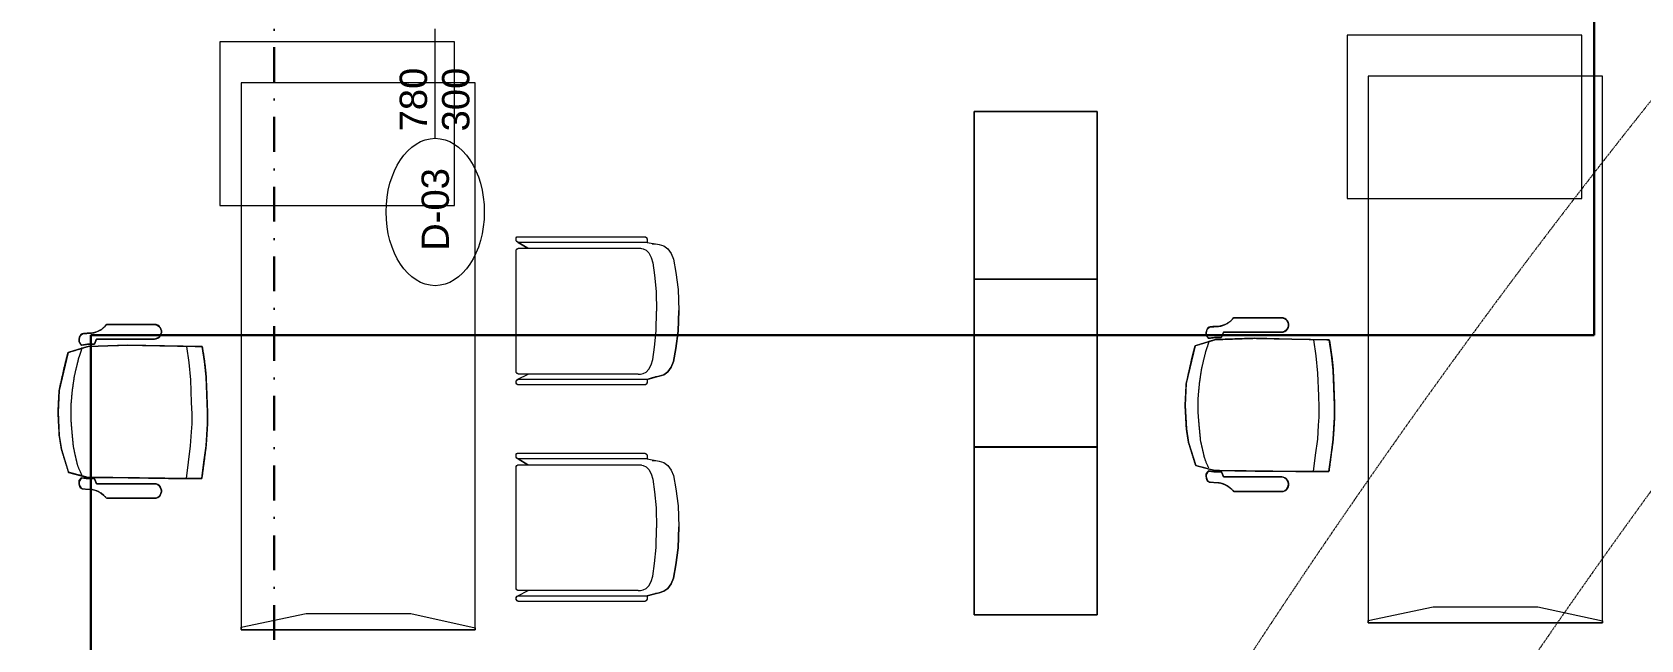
# Model space of a CAD drawing. Extents: x -1133 to 23780, y -1311 to 8245.
# Drawn here: x 1427 to 2016, y 1132 to 1354 of the extents above; entities that cross this region are included whole.
import ezdxf
from ezdxf.enums import TextEntityAlignment as Align

# ---------------------------------------------------------------- set-up
doc = ezdxf.new("R2010")
doc.units = 0
doc.header["$MEASUREMENT"] = 0
for name, pattern in [('DASHDOT', [25.4, 12.7, -6.35, 0, -6.35]), ('DOT2', [0.125, 0, -0.125]), ('HIDDEN', [0.375, 0.25, -0.125])]:
    doc.linetypes.add(name, pattern=pattern)
doc.layers.get('0').update_dxf_attribs({"color": 9, "lineweight": 9})
for name, color, linetype, lineweight in [('05', 9, 'Continuous', 9), ('10', 9, 'Continuous', 9), ('20', 9, 'DOT2', 9), ('22', 8, 'Continuous', 9), ('35', 9, 'Continuous', 9), ('40', 9, 'Continuous', 9), ('40B', 9, 'Continuous', 9), ('E-KABLO', 7, 'Continuous', 30)]:
    doc.layers.add(name, color=color, linetype=linetype, lineweight=lineweight)
doc.styles.add('Arial', font='arial.ttf', dxfattribs={"height": 2.5})

# ---------------------------------------------------------------- blocks, each defined once
blk = doc.blocks.new('0_doorno')
blk.add_lwpolyline([(4.5, 0), (12.5, 0)])
blk.add_ellipse((-0.89, 0), major_axis=(-5.39, 0), ratio=0.666667)
at = {"style": 'Arial'}
blk.add_attdef('YUKSEKLIK', text='', height=2, dxfattribs=at).set_placement((5, 12.3), align=Align.TOP_LEFT)
blk.add_attdef('KAPINO', text='', height=2, dxfattribs=at).set_placement((0, 0), align=Align.MIDDLE)
blk.add_attdef('GENISLIK', text='', height=2, dxfattribs=at).set_placement((5, -3.79), align=Align.BOTTOM_LEFT)
blk = doc.blocks.new('Group-41-1')
for p, q in [((384804.5645, 69162.035), (384804.5645, 69161.585)), ((384805.1779, 69162.035), (384804.5645, 69162.035)), ((384805.1779, 69161.585), (384805.1779, 69162.035)), ((384804.5645, 69161.585), (384805.1779, 69161.585))]:
    blk.add_line(p, q)
at = {"flags": 128}
blk.add_lwpolyline([(384804.5645, 69162.035), (384805.1779, 69162.035), (384805.1779, 69161.585), (384804.5645, 69161.585)], close=True, dxfattribs=at)
blk = doc.blocks.new('Group-42-1')
at = {"layer": '05', "color": 7}
for p in [(-1.2267, 0), (-0.6133, 0), (0, 0)]:
    blk.add_blockref('Group-41-1', p, dxfattribs=at)
blk = doc.blocks.new('Group-258-1')
at = {"linetype": 'Continuous'}
for p, q in [((384800.0983, 69164.505), (384800.0936, 69164.5084)), ((384800.71, 69164.505), (384800.7146, 69164.5084)), ((384800.2257, 69164.3995), (384800.1668, 69164.4084)), ((384800.2892, 69164.3936), (384800.2257, 69164.3995)), ((384800.3717, 69164.3904), (384800.2892, 69164.3936)), ((384800.4137, 69164.389), (384800.3717, 69164.3904)), ((384800.4502, 69164.389), (384800.4137, 69164.389)), ((384800.4792, 69164.3908), (384800.4502, 69164.389)), ((384800.5299, 69164.394), (384800.4792, 69164.3908)), ((384800.5895, 69164.4019), (384800.5299, 69164.394)), ((384800.6491, 69164.4097), (384800.5895, 69164.4019))]:
    blk.add_line(p, q, dxfattribs=at)
at = {"linetype": 'Continuous', "flags": 128}
for points in [[(384800.0862, 69164.6997), (384800.0862, 69164.6409), (384800.0862, 69164.6409)], [(384800.722, 69164.6997), (384800.722, 69164.6409), (384800.722, 69164.6409)], [(384800.0862, 69164.6409), (384800.0862, 69164.5259), (384800.0862, 69164.6409)], [(384800.1395, 69164.5259), (384800.1395, 69164.6409), (384800.1395, 69164.6409)], [(384800.6687, 69164.5259), (384800.6687, 69164.6409), (384800.6687, 69164.6409)], [(384800.722, 69164.6409), (384800.722, 69164.5259), (384800.722, 69164.6409)], [(384800.0862, 69164.5259), (384800.0862, 69164.5259), (384800.087, 69164.52)], [(384800.0862, 69164.5259), (384800.087, 69164.52), (384800.087, 69164.52)], [(384800.087, 69164.52), (384800.087, 69164.52), (384800.0892, 69164.5143)], [(384800.087, 69164.52), (384800.0892, 69164.5143), (384800.0892, 69164.5143)], [(384800.0892, 69164.5143), (384800.0892, 69164.5143), (384800.0929, 69164.5094)], [(384800.0892, 69164.5143), (384800.0936, 69164.5084), (384800.0929, 69164.5094)], [(384800.0977, 69164.5054), (384800.0977, 69164.5054), (384800.1034, 69164.5026)], [(384800.0977, 69164.5054), (384800.1034, 69164.5026), (384800.1034, 69164.5026)], [(384800.1034, 69164.5026), (384800.1034, 69164.5026), (384800.1096, 69164.5011)], [(384800.1034, 69164.5026), (384800.1096, 69164.5011), (384800.1096, 69164.5011)], [(384800.1096, 69164.5011), (384800.1096, 69164.5011), (384800.1161, 69164.5011)], [(384800.1096, 69164.5011), (384800.1161, 69164.5011), (384800.1161, 69164.5011)], [(384800.1161, 69164.5011), (384800.1161, 69164.5011), (384800.1223, 69164.5026)], [(384800.1161, 69164.5011), (384800.1223, 69164.5026), (384800.1223, 69164.5026)], [(384800.1223, 69164.5026), (384800.1223, 69164.5026), (384800.128, 69164.5054)], [(384800.1223, 69164.5026), (384800.128, 69164.5054), (384800.128, 69164.5054)], [(384800.128, 69164.5054), (384800.128, 69164.5054), (384800.1328, 69164.5094)], [(384800.128, 69164.5054), (384800.1328, 69164.5094), (384800.1328, 69164.5094)], [(384800.1328, 69164.5094), (384800.1328, 69164.5094), (384800.1365, 69164.5143)], [(384800.1328, 69164.5094), (384800.1365, 69164.5143), (384800.1365, 69164.5143)], [(384800.1365, 69164.5143), (384800.1365, 69164.5143), (384800.1387, 69164.52)], [(384800.1365, 69164.5143), (384800.1387, 69164.52), (384800.1387, 69164.52)], [(384800.1387, 69164.52), (384800.1387, 69164.52), (384800.1395, 69164.5259)], [(384800.1387, 69164.52), (384800.1395, 69164.5259), (384800.1395, 69164.5259)], [(384800.6695, 69164.52), (384800.6695, 69164.52), (384800.6687, 69164.5259)], [(384800.6695, 69164.52), (384800.6687, 69164.5259), (384800.6687, 69164.5259)], [(384800.6718, 69164.5143), (384800.6718, 69164.5143), (384800.6695, 69164.52)], [(384800.6718, 69164.5143), (384800.6695, 69164.52), (384800.6695, 69164.52)], [(384800.6754, 69164.5094), (384800.6754, 69164.5094), (384800.6718, 69164.5143)], [(384800.6754, 69164.5094), (384800.6718, 69164.5143), (384800.6718, 69164.5143)], [(384800.6802, 69164.5054), (384800.6802, 69164.5054), (384800.6754, 69164.5094)], [(384800.6802, 69164.5054), (384800.6754, 69164.5094), (384800.6754, 69164.5094)], [(384800.6859, 69164.5026), (384800.6859, 69164.5026), (384800.6802, 69164.5054)], [(384800.6859, 69164.5026), (384800.6802, 69164.5054), (384800.6802, 69164.5054)], [(384800.6922, 69164.5011), (384800.6922, 69164.5011), (384800.6859, 69164.5026)], [(384800.6922, 69164.5011), (384800.6859, 69164.5026), (384800.6859, 69164.5026)], [(384800.6986, 69164.5011), (384800.6986, 69164.5011), (384800.6922, 69164.5011)], [(384800.6986, 69164.5011), (384800.6922, 69164.5011), (384800.6922, 69164.5011)], [(384800.7048, 69164.5026), (384800.7048, 69164.5026), (384800.6986, 69164.5011)], [(384800.7048, 69164.5026), (384800.6986, 69164.5011), (384800.6986, 69164.5011)], [(384800.7105, 69164.5054), (384800.7105, 69164.5054), (384800.7048, 69164.5026)], [(384800.7105, 69164.5054), (384800.7048, 69164.5026), (384800.7048, 69164.5026)], [(384800.719, 69164.5143), (384800.7146, 69164.5084), (384800.7153, 69164.5094)], [(384800.719, 69164.5143), (384800.719, 69164.5143), (384800.7153, 69164.5094)], [(384800.7213, 69164.52), (384800.7213, 69164.52), (384800.719, 69164.5143)], [(384800.7213, 69164.52), (384800.719, 69164.5143), (384800.719, 69164.5143)], [(384800.722, 69164.5259), (384800.722, 69164.5259), (384800.7213, 69164.52)], [(384800.722, 69164.5259), (384800.7213, 69164.52), (384800.7213, 69164.52)]]:
    blk.add_lwpolyline(points, close=True, dxfattribs=at)
at = {"linetype": 'Continuous'}
for points in [[(384800.1886, 69164.8426), (384800.1775, 69164.8055), (384800.1663, 69164.7685)], [(384800.2312, 69164.8536), (384800.2099, 69164.8481), (384800.1886, 69164.8426)], [(384800.3272, 69164.8751), (384800.2792, 69164.8644), (384800.2312, 69164.8536)], [(384800.3252, 69164.8264), (384800.2999, 69164.8227), (384800.2746, 69164.8191)], [(384800.3841, 69164.8318), (384800.3546, 69164.8291), (384800.3252, 69164.8264)], [(384800.4074, 69164.8792), (384800.3673, 69164.8772), (384800.3272, 69164.8751)], [(384800.4307, 69164.8318), (384800.4074, 69164.8318), (384800.3841, 69164.8318)], [(384800.4932, 69164.8746), (384800.4503, 69164.8769), (384800.4074, 69164.8792)], [(384800.4872, 69164.8271), (384800.4589, 69164.8295), (384800.4307, 69164.8318)], [(384800.5356, 69164.8225), (384800.5114, 69164.8248), (384800.4872, 69164.8271)], [(384800.5432, 69164.8666), (384800.5182, 69164.8706), (384800.4932, 69164.8746)], [(384800.6271, 69164.8405), (384800.5851, 69164.8535), (384800.5432, 69164.8666)], [(384800.6454, 69164.7717), (384800.6363, 69164.8061), (384800.6271, 69164.8405)], [(384800.1182, 69164.7571), (384800.1184, 69164.788), (384800.1261, 69164.8013), (384800.1481, 69164.8026)], [(384800.1481, 69164.8026), (384800.1523, 69164.8031), (384800.1616, 69164.7937)], [(384800.1585, 69164.7715), (384800.1583, 69164.7588), (384800.158, 69164.7461)], [(384800.1616, 69164.7937), (384800.1601, 69164.7826), (384800.1585, 69164.7715)], [(384800.1663, 69164.7685), (384800.1639, 69164.6975), (384800.1616, 69164.6266)], [(384800.2113, 69164.8039), (384800.1911, 69164.7972), (384800.1708, 69164.7905)], [(384800.2746, 69164.8191), (384800.2429, 69164.8115), (384800.2113, 69164.8039)], [(384800.5919, 69164.8096), (384800.5638, 69164.8161), (384800.5356, 69164.8225)], [(384800.637, 69164.7924), (384800.6046, 69164.8075), (384800.5919, 69164.8096)], [(384800.6491, 69164.4746), (384800.6472, 69164.6232), (384800.6454, 69164.7717)], [(384800.6601, 69164.8026), (384800.656, 69164.8031), (384800.6466, 69164.7937)], [(384800.6466, 69164.7937), (384800.6482, 69164.7826), (384800.6497, 69164.7715)], [(384800.6497, 69164.7715), (384800.65, 69164.7588), (384800.6502, 69164.7461)], [(384800.69, 69164.7571), (384800.6898, 69164.788), (384800.6822, 69164.8013), (384800.6601, 69164.8026)], [(384800.0854, 69164.7011), (384800.1126, 69164.7212), (384800.1182, 69164.7571)], [(384800.158, 69164.7461), (384800.1488, 69164.7423), (384800.1395, 69164.7385)], [(384800.1395, 69164.7385), (384800.1395, 69164.6897), (384800.1395, 69164.6409)], [(384800.6502, 69164.7461), (384800.6595, 69164.7423), (384800.6687, 69164.7385)], [(384800.6687, 69164.7385), (384800.6687, 69164.6897), (384800.6687, 69164.6409)], [(384800.7229, 69164.7011), (384800.6957, 69164.7212), (384800.69, 69164.7571)], [(384800.1616, 69164.6266), (384800.1642, 69164.4892), (384800.1668, 69164.3518)], [(384800.6491, 69164.3531), (384800.6491, 69164.4138), (384800.6491, 69164.4746)], [(384800.1668, 69164.3518), (384800.2302, 69164.3409), (384800.278, 69164.3374)], [(384800.278, 69164.3374), (384800.3427, 69164.3349), (384800.4074, 69164.3324)], [(384800.4074, 69164.3324), (384800.4288, 69164.3324), (384800.4502, 69164.3324)], [(384800.4502, 69164.3324), (384800.4901, 69164.3349), (384800.5299, 69164.3374)], [(384800.5299, 69164.3374), (384800.5895, 69164.3452), (384800.6491, 69164.3531)]]:
    blk.add_open_spline(points, degree=2, dxfattribs=at)
at = {"layer": '40'}
blk.add_lwpolyline([(384800.6491, 69164.3531), (384800.5895, 69164.3452), (384800.5299, 69164.3374), (384800.4502, 69164.3324), (384800.4074, 69164.3324), (384800.3427, 69164.3349), (384800.278, 69164.3374), (384800.2222, 69164.3433), (384800.1668, 69164.3518), (384800.1642, 69164.4892), (384800.1616, 69164.6266), (384800.1639, 69164.6975), (384800.1663, 69164.7685), (384800.1732, 69164.7913), (384800.1886, 69164.8426), (384800.3272, 69164.8751), (384800.4074, 69164.8792), (384800.4932, 69164.8746), (384800.5432, 69164.8666), (384800.6271, 69164.8405), (384800.6454, 69164.7717), (384800.6472, 69164.6232), (384800.6491, 69164.4746), (384800.6491, 69164.4097)], close=True, dxfattribs=at)
for points in [[(384800.1395, 69164.7385), (384800.158, 69164.7461), (384800.1583, 69164.7588), (384800.1585, 69164.7715), (384800.1616, 69164.7937), (384800.1481, 69164.8026, 0.293897), (384800.1206, 69164.7899), (384800.1182, 69164.7571, -0.205), (384800.0854, 69164.7011), (384800.0862, 69164.6997), (384800.0862, 69164.5259, 0.937941), (384800.1395, 69164.5259)], [(384800.6687, 69164.7385), (384800.6502, 69164.7461), (384800.65, 69164.7588), (384800.6497, 69164.7715), (384800.6466, 69164.7937), (384800.6601, 69164.8026, -0.293897), (384800.6877, 69164.7899), (384800.69, 69164.7571, 0.205), (384800.7229, 69164.7011), (384800.722, 69164.6997), (384800.722, 69164.5259, -0.937941), (384800.6687, 69164.5259)]]:
    blk.add_lwpolyline(points, format="xyb", close=True, dxfattribs=at)
blk = doc.blocks.new('p-ma-audi')
for p, q in [((-7.57, 155.19), (-7.57, 200)), ((-85.7, 155.19), (-7.57, 155.19))]:
    blk.add_line(p, q)
at = {"flags": 128}
for points in [[(-7.57, 200), (-7.57, 214.96), (-93.45, 214.96), (-93.45, 155.19), (-85.7, 155.19)], [(-85.7, 0.04), (-85.7, 0.94), (-61.93, 5.88), (-23.62, 5.88), (0, 0.73), (0, 0), (-85.67, 0)]]:
    blk.add_lwpolyline(points, dxfattribs=at)
for points in [[(-85.7, 200), (-85.7, 0), (0, 0), (0, 200), (-85.7, 200)], [(-85.7, 200), (-85.7, 0), (0, 0), (0, 200)]]:
    blk.add_lwpolyline(points, close=True, dxfattribs=at)
blk = doc.blocks.new('Group-32-1')
for p, q in [((384804.5516, 69159.371), (384804.573, 69159.3356)), ((384804.5731, 69159.3699), (384804.573, 69159.3694)), ((384804.573, 69159.3694), (384804.573, 69159.3689)), ((384804.573, 69159.3689), (384804.573, 69158.9239)), ((384804.5732, 69159.3709), (384804.5731, 69159.3704)), ((384804.5731, 69159.3704), (384804.5731, 69159.3699)), ((384804.5733, 69159.3713), (384804.5732, 69159.3709)), ((384804.5735, 69159.3718), (384804.5733, 69159.3713)), ((384804.5736, 69159.3723), (384804.5735, 69159.3718)), ((384804.5738, 69159.3727), (384804.5736, 69159.3723)), ((384804.574, 69159.3732), (384804.5738, 69159.3727)), ((384804.5742, 69159.3736), (384804.574, 69159.3732)), ((384804.5745, 69159.374), (384804.5742, 69159.3736)), ((384804.5747, 69159.3745), (384804.5745, 69159.374)), ((384804.575, 69159.3749), (384804.5747, 69159.3745)), ((384804.5753, 69159.3752), (384804.575, 69159.3749)), ((384804.5756, 69159.3756), (384804.5753, 69159.3752)), ((384804.576, 69159.376), (384804.5756, 69159.3756)), ((384804.5763, 69159.3763), (384804.576, 69159.376)), ((384804.5767, 69159.3766), (384804.5763, 69159.3763)), ((384804.5771, 69159.3769), (384804.5767, 69159.3766)), ((384804.5775, 69159.3772), (384804.5771, 69159.3769)), ((384804.5779, 69159.3775), (384804.5775, 69159.3772)), ((384804.5783, 69159.3777), (384804.5779, 69159.3775)), ((384804.5788, 69159.3779), (384804.5783, 69159.3777)), ((384804.5792, 69159.3781), (384804.5788, 69159.3779)), ((384804.5797, 69159.3783), (384804.5792, 69159.3781)), ((384804.5801, 69159.3785), (384804.5797, 69159.3783)), ((384804.5806, 69159.3786), (384804.5801, 69159.3785)), ((384804.5811, 69159.3787), (384804.5806, 69159.3786)), ((384804.5816, 69159.3788), (384804.5811, 69159.3787)), ((384804.5821, 69159.3789), (384804.5816, 69159.3788)), ((384804.5825, 69159.3789), (384804.5821, 69159.3789)), ((384804.583, 69159.3789), (384804.5825, 69159.3789)), ((384805.023, 69159.3789), (384804.583, 69159.3789)), ((384805.0235, 69159.3789), (384805.023, 69159.3789)), ((384805.024, 69159.3789), (384805.0235, 69159.3789)), ((384805.0245, 69159.3788), (384805.024, 69159.3789)), ((384805.0249, 69159.3787), (384805.0245, 69159.3788)), ((384805.0254, 69159.3786), (384805.0249, 69159.3787)), ((384805.0259, 69159.3785), (384805.0254, 69159.3786)), ((384805.0264, 69159.3783), (384805.0259, 69159.3785)), ((384805.0268, 69159.3781), (384805.0264, 69159.3783)), ((384805.0273, 69159.3779), (384805.0268, 69159.3781)), ((384805.0277, 69159.3777), (384805.0273, 69159.3779)), ((384805.0281, 69159.3775), (384805.0277, 69159.3777)), ((384805.0285, 69159.3772), (384805.0281, 69159.3775)), ((384805.029, 69159.3769), (384805.0285, 69159.3772)), ((384805.0293, 69159.3766), (384805.029, 69159.3769)), ((384805.0297, 69159.3763), (384805.0293, 69159.3766)), ((384805.0301, 69159.376), (384805.0297, 69159.3763)), ((384805.0304, 69159.3756), (384805.0301, 69159.376)), ((384805.0307, 69159.3752), (384805.0304, 69159.3756)), ((384805.031, 69159.3749), (384805.0307, 69159.3752)), ((384805.0313, 69159.3745), (384805.031, 69159.3749)), ((384805.0316, 69159.374), (384805.0313, 69159.3745)), ((384805.0318, 69159.3736), (384805.0316, 69159.374)), ((384805.032, 69159.3732), (384805.0318, 69159.3736)), ((384805.0322, 69159.3727), (384805.032, 69159.3732)), ((384805.0324, 69159.3723), (384805.0322, 69159.3727)), ((384805.0326, 69159.3718), (384805.0324, 69159.3723)), ((384805.0327, 69159.3713), (384805.0326, 69159.3718)), ((384805.0328, 69159.3709), (384805.0327, 69159.3713)), ((384805.0329, 69159.3704), (384805.0328, 69159.3709)), ((384805.0329, 69159.3699), (384805.0329, 69159.3704)), ((384805.033, 69159.3694), (384805.0329, 69159.3699)), ((384805.0521, 69159.3725), (384805.033, 69159.3345)), ((384805.033, 69159.3689), (384805.033, 69159.3694)), ((384805.033, 69158.9322), (384805.033, 69159.3689)), ((384804.5516, 69158.8992), (384804.558, 69158.8616)), ((384805.033, 69158.9322), (384805.033, 69158.9322)), ((384805.0524, 69158.8992), (384805.0423, 69158.8616))]:
    blk.add_line(p, q)
at = {"flags": 128}
for points in [[(384804.5309, 69158.9092), (384804.5309, 69158.9087), (384804.531, 69158.9082), (384804.531, 69158.9077), (384804.5311, 69158.9072), (384804.5312, 69158.9068), (384804.5314, 69158.9063), (384804.5315, 69158.9058), (384804.5317, 69158.9054), (384804.5319, 69158.9049), (384804.5321, 69158.9045), (384804.5324, 69158.904), (384804.5326, 69158.9036), (384804.5329, 69158.9032), (384804.5332, 69158.9028), (384804.5335, 69158.9025), (384804.5339, 69158.9021), (384804.5342, 69158.9018), (384804.5346, 69158.9015), (384804.535, 69158.9012), (384804.5354, 69158.9009), (384804.5358, 69158.9006), (384804.5362, 69158.9004), (384804.5367, 69158.9001), (384804.5371, 69158.8999), (384804.5376, 69158.8998), (384804.538, 69158.8996), (384804.5385, 69158.8995), (384804.539, 69158.8994), (384804.5395, 69158.8993), (384804.54, 69158.8992), (384804.5404, 69158.8992), (384804.5409, 69158.8992), (384804.5516, 69158.8992), (384804.5516, 69159.3689), (384804.5516, 69159.3694), (384804.5516, 69159.3699), (384804.5515, 69159.3704), (384804.5515, 69159.3709), (384804.5513, 69159.3713), (384804.5512, 69159.3718), (384804.5511, 69159.3723), (384804.5509, 69159.3727), (384804.5507, 69159.3732), (384804.5505, 69159.3736), (384804.5502, 69159.374), (384804.55, 69159.3745), (384804.5497, 69159.3749), (384804.5494, 69159.3752), (384804.5491, 69159.3756), (384804.5487, 69159.376), (384804.5484, 69159.3763), (384804.548, 69159.3766), (384804.5476, 69159.3769), (384804.5472, 69159.3772), (384804.5468, 69159.3775), (384804.5464, 69159.3777), (384804.5459, 69159.3779), (384804.5455, 69159.3781), (384804.545, 69159.3783), (384804.5445, 69159.3785), (384804.5441, 69159.3786), (384804.5436, 69159.3787), (384804.5431, 69159.3788), (384804.5426, 69159.3789), (384804.5421, 69159.3789), (384804.5416, 69159.3789), (384804.5359, 69159.3789), (384804.5357, 69159.3789), (384804.5354, 69159.3789), (384804.5352, 69159.3788), (384804.535, 69159.3788), (384804.5347, 69159.3788), (384804.5345, 69159.3787), (384804.5343, 69159.3786), (384804.534, 69159.3785), (384804.5338, 69159.3784), (384804.5336, 69159.3783), (384804.5334, 69159.3782), (384804.5332, 69159.3781), (384804.533, 69159.3779), (384804.5328, 69159.3778), (384804.5326, 69159.3776), (384804.5324, 69159.3774), (384804.5322, 69159.3773), (384804.5321, 69159.3771), (384804.5319, 69159.3769), (384804.5318, 69159.3767), (384804.5316, 69159.3765), (384804.5315, 69159.3763), (384804.5314, 69159.376), (384804.5313, 69159.3758), (384804.5312, 69159.3756), (384804.5312, 69159.3754), (384804.5311, 69159.3751), (384804.531, 69159.3749), (384804.531, 69159.3746), (384804.531, 69159.3744), (384804.5309, 69159.3741), (384804.5309, 69159.3739), (384804.5309, 69158.9092)], [(384805.0521, 69158.8992), (384805.0628, 69158.8992), (384805.0633, 69158.8992), (384805.0638, 69158.8992), (384805.0642, 69158.8993), (384805.0647, 69158.8994), (384805.0652, 69158.8995), (384805.0657, 69158.8996), (384805.0661, 69158.8998), (384805.0666, 69158.8999), (384805.0671, 69158.9001), (384805.0675, 69158.9004), (384805.0679, 69158.9006), (384805.0683, 69158.9009), (384805.0687, 69158.9012), (384805.0691, 69158.9015), (384805.0695, 69158.9018), (384805.0698, 69158.9021), (384805.0702, 69158.9025), (384805.0705, 69158.9028), (384805.0708, 69158.9032), (384805.0711, 69158.9036), (384805.0714, 69158.904), (384805.0716, 69158.9045), (384805.0718, 69158.9049), (384805.072, 69158.9054), (384805.0722, 69158.9058), (384805.0723, 69158.9063), (384805.0725, 69158.9068), (384805.0726, 69158.9072), (384805.0727, 69158.9077), (384805.0727, 69158.9082), (384805.0728, 69158.9087), (384805.0728, 69158.9092), (384805.0728, 69159.3689), (384805.0728, 69159.3694), (384805.0727, 69159.3699), (384805.0727, 69159.3704), (384805.0726, 69159.3709), (384805.0725, 69159.3713), (384805.0723, 69159.3718), (384805.0722, 69159.3723), (384805.072, 69159.3727), (384805.0718, 69159.3732), (384805.0716, 69159.3736), (384805.0714, 69159.374), (384805.0711, 69159.3745), (384805.0708, 69159.3749), (384805.0705, 69159.3752), (384805.0702, 69159.3756), (384805.0698, 69159.376), (384805.0695, 69159.3763), (384805.0691, 69159.3766), (384805.0687, 69159.3769), (384805.0683, 69159.3772), (384805.0679, 69159.3775), (384805.0675, 69159.3777), (384805.0671, 69159.3779), (384805.0666, 69159.3781), (384805.0661, 69159.3783), (384805.0657, 69159.3785), (384805.0652, 69159.3786), (384805.0647, 69159.3787), (384805.0642, 69159.3788), (384805.0638, 69159.3789), (384805.0633, 69159.3789), (384805.0628, 69159.3789), (384805.0621, 69159.3789), (384805.0616, 69159.3789), (384805.0611, 69159.3789), (384805.0606, 69159.3788), (384805.0601, 69159.3787), (384805.0596, 69159.3786), (384805.0592, 69159.3785), (384805.0587, 69159.3783), (384805.0582, 69159.3781), (384805.0578, 69159.3779), (384805.0574, 69159.3777), (384805.0569, 69159.3775), (384805.0565, 69159.3772), (384805.0561, 69159.3769), (384805.0557, 69159.3766), (384805.0554, 69159.3763), (384805.055, 69159.376), (384805.0547, 69159.3756), (384805.0543, 69159.3752), (384805.054, 69159.3749), (384805.0538, 69159.3745), (384805.0535, 69159.374), (384805.0533, 69159.3736), (384805.053, 69159.3732), (384805.0528, 69159.3727), (384805.0527, 69159.3723), (384805.0525, 69159.3718), (384805.0524, 69159.3713), (384805.0523, 69159.3709), (384805.0522, 69159.3704), (384805.0521, 69159.3699), (384805.0521, 69159.3694), (384805.0521, 69159.3689), (384805.0521, 69158.8992)]]:
    blk.add_lwpolyline(points, close=True, dxfattribs=at)
for points in [[(384804.5309, 69158.9092, 0.414214), (384804.5409, 69158.8992), (384804.5516, 69158.8992), (384804.5516, 69159.3689, 0.414214), (384804.5416, 69159.3789), (384804.5359, 69159.3789, 0.414214), (384804.5309, 69159.3739)], [(384805.0521, 69158.8992), (384805.0628, 69158.8992, 0.414214), (384805.0728, 69158.9092), (384805.0728, 69159.3689, 0.414214), (384805.0628, 69159.3789), (384805.0621, 69159.3789, 0.414214), (384805.0521, 69159.3689)]]:
    blk.add_lwpolyline(points, format="xyb", close=True, dxfattribs=at)
blk.add_lwpolyline([(384805.033, 69158.9322), (384805.033, 69159.3689, 0.414214), (384805.023, 69159.3789), (384804.583, 69159.3789, 0.414214), (384804.573, 69159.3689), (384804.573, 69158.9239), (384804.5738, 69158.9202)], format="xyb", dxfattribs=at)
for points in [[(384804.5569, 69158.8806), (384804.5569, 69158.8686), (384804.5592, 69158.8546), (384804.5647, 69158.8386), (384804.5752, 69158.8236), (384804.5922, 69158.8111), (384804.6127, 69158.8031), (384804.6612, 69158.7941), (384804.7237, 69158.7861), (384804.8002, 69158.7831)], [(384804.573, 69158.9322), (384804.573, 69158.9239), (384804.5752, 69158.9142), (384804.5804, 69158.903), (384804.5903, 69158.8926), (384804.6064, 69158.8839), (384804.6258, 69158.8783), (384804.6716, 69158.8721), (384804.7307, 69158.8665), (384804.803, 69158.8644)], [(384805.033, 69158.9322), (384805.033, 69158.9239), (384805.0308, 69158.9142), (384805.0256, 69158.903), (384805.0157, 69158.8926), (384804.9996, 69158.8839), (384804.9803, 69158.8783), (384804.9344, 69158.8721), (384804.8753, 69158.8665), (384804.803, 69158.8644)], [(384805.0434, 69158.8658), (384805.0434, 69158.8686), (384805.0412, 69158.8546), (384805.0357, 69158.8386), (384805.0252, 69158.8236), (384805.0082, 69158.8111), (384804.9877, 69158.8031), (384804.9392, 69158.7941), (384804.8767, 69158.7861), (384804.8002, 69158.7831)]]:
    blk.add_lwpolyline(points, dxfattribs=at)
at = {"layer": '40'}
blk.add_lwpolyline([(384805.023, 69159.3789), (384804.583, 69159.3789, 0.414214), (384804.573, 69159.3689), (384804.573, 69159.3366), (384804.573, 69159.3356), (384804.5516, 69159.371), (384804.551, 69159.3725, 0.309775), (384804.5416, 69159.3789), (384804.5359, 69159.3789, 0.413784), (384804.5309, 69159.3739), (384804.5309, 69158.9092, 0.414214), (384804.5409, 69158.8992), (384804.5516, 69158.8992), (384804.5569, 69158.8686), (384804.5592, 69158.8546), (384804.5647, 69158.8386), (384804.5752, 69158.8236), (384804.5922, 69158.8111), (384804.6127, 69158.8031), (384804.6612, 69158.7941), (384804.7237, 69158.7861), (384804.8002, 69158.7831), (384804.8384, 69158.7846), (384804.8767, 69158.7861), (384804.9392, 69158.7941), (384804.9877, 69158.8031), (384805.0082, 69158.8111), (384805.0252, 69158.8236), (384805.0357, 69158.8386), (384805.0412, 69158.8546), (384805.0473, 69158.8804), (384805.0524, 69158.8992), (384805.0628, 69158.8992, 0.414214), (384805.0728, 69158.9092), (384805.0728, 69159.3689, 0.781144), (384805.0521, 69159.3725), (384805.033, 69159.3345), (384805.033, 69159.3689, 0.407263), (384805.0232, 69159.3789)], format="xyb", close=True, dxfattribs=at)
blk = doc.blocks.new('p-zemin kat')
at = {"layer": '20', "linetype": 'HIDDEN', "lineweight": 0}
blk.add_arc((4088.57, -323.37), 2647.53, 80.45701, 156.55486, dxfattribs=at)
at = {"layer": '40'}
blk.add_lwpolyline([(1851.16, 326.92), (3319.5, 326.92), (3319.5, 343), (3280.52, 343), (3280.5, 427), (3319.5, 427), (3319.5, 570), (4025.5, 570), (4025.5, 427), (4064.5, 427), (4064.5, 343), (3980.5, 343), (3980.5, 326.92), (4680.5, 326.92), (4680.5, 427), (4780.58, 427), (4780.58, 1901.49, 0.054196), (4273.07, 1999.31), (4278.59, 2070.68, 0.306949), (1935.27, 740.05), (1999.45, 708.36, 0.043245), (1856.49, 345)], format="xyb", close=True, dxfattribs=at)
at = {"layer": '40B'}
blk.add_lwpolyline([(3287.33, 2825), (2222.5, 2825), (2222.5, 2815), (1955, 2815), (1955, 1945), (1959.5, 1945), (1959.5, 1385), (1162.5, 1385), (1162.5, 730), (1392.5, 730), (1392.5, 325), (1522.5, 325), (1522.5, 725), (1802.6, 725), (1802.6, 730), (1831.78, 791.16), (1935.27, 740.05, -0.306949), (4278.59, 2070.68, 0.001238)], format="xyb", dxfattribs=at)
blk.add_lwpolyline([(3364.5, 343), (3319.5, 343), (3319.5, 320), (1719.67, 320), (1719.67, 326.92), (1719.56, 328.25, -0.047611), (1885.58, 764.59), (1935.27, 740.05, -0.306949), (4278.59, 2070.68), (4283.12, 2125.91, -0.05155), (4780.05, 2034.32), (4787.5, 2034.32), (4787.5, 320), (4025.5, 320), (4025.5, 570), (3319.5, 570), (3319.5, 427), (3364.5, 427), (3364.5, 343)], format="xyb", close=True, dxfattribs=at)

msp = doc.modelspace()

# ---------------------------------------------------------------- linework, layer by layer
at = {"layer": '20', "linetype": 'HIDDEN', "lineweight": 0}
msp.add_lwpolyline([(1754.32, 730, -0.342283), (4527.5, 2199.66, -0.342283)], format="xyb", dxfattribs=at)
at = {"layer": '35'}
msp.add_arc((4088.57, -323.37), 2401.58, 85.46185, 153.71717, dxfattribs=at)
at = {"layer": 'E-KABLO', "color": 5, "linetype": 'Continuous'}
for p, q in [((1998.61, 1242.94), (1998.61, 2607.64)), ((1448.51, 652.36), (1448.51, 1242.94)), ((1448.51, 1242.94), (1998.61, 1242.94))]:
    msp.add_line(p, q, dxfattribs=at)
at = {"layer": 'E-KABLO', "color": 6, "linetype": 'DASHDOT'}
msp.add_line((1515.55, 1131.59), (1515.55, 1595.98), dxfattribs=at)

# ---------------------------------------------------------------- block references
at = {"layer": '05', "color": 7}
for p in [(1589.17, 1135.28), (2001.66, 1137.76)]:
    msp.add_blockref('p-ma-audi', p, dxfattribs=at)
at = {"layer": '05', "color": 7, "xscale": -100, "yscale": 100, "zscale": 100, "rotation": 90}
msp.add_blockref('Group-42-1', (6917975.21, 38481658.56), dxfattribs=at)
at = {"layer": '05', "color": 7, "extrusion": (0, 0, -1), "xscale": 100, "yscale": 100, "zscale": -100, "rotation": 270}
for name, p in [('Group-32-1', (-6917541.97, 38481732.08)), ('Group-258-1', (-6918336.87, 38481258.01)), ('Group-258-1', (-6917924.39, 38481255.54)), ('Group-32-1', (-6917541.97, 38481652.9))]:
    msp.add_blockref(name, p, dxfattribs=at)
at = {"layer": '10'}
msp.add_blockref('p-zemin kat', (0, 0), dxfattribs=at)
at = {"layer": '22'}
ref = msp.add_blockref('0_doorno', (1574.49, 1292.5), dxfattribs=dict(at, xscale=5, yscale=5, zscale=5, rotation=90))
ref.add_attrib('KAPINO', 'D-03', dxfattribs={"layer": '0', "height": 10, "rotation": 90, "style": 'Arial'}).set_placement((1574.49, 1288.97), align=Align.MIDDLE)
ref.add_attrib('GENISLIK', '780', dxfattribs={"layer": '0', "height": 10, "rotation": 90, "style": 'Arial'}).set_placement((1574.49, 1317.5), align=Align.BOTTOM_LEFT)
ref.add_attrib('YUKSEKLIK', '300', dxfattribs={"layer": '0', "height": 10, "rotation": 90, "style": 'Arial'}).set_placement((1576.99, 1317.5), align=Align.TOP_LEFT)

doc.saveas('drawing.dxf')
